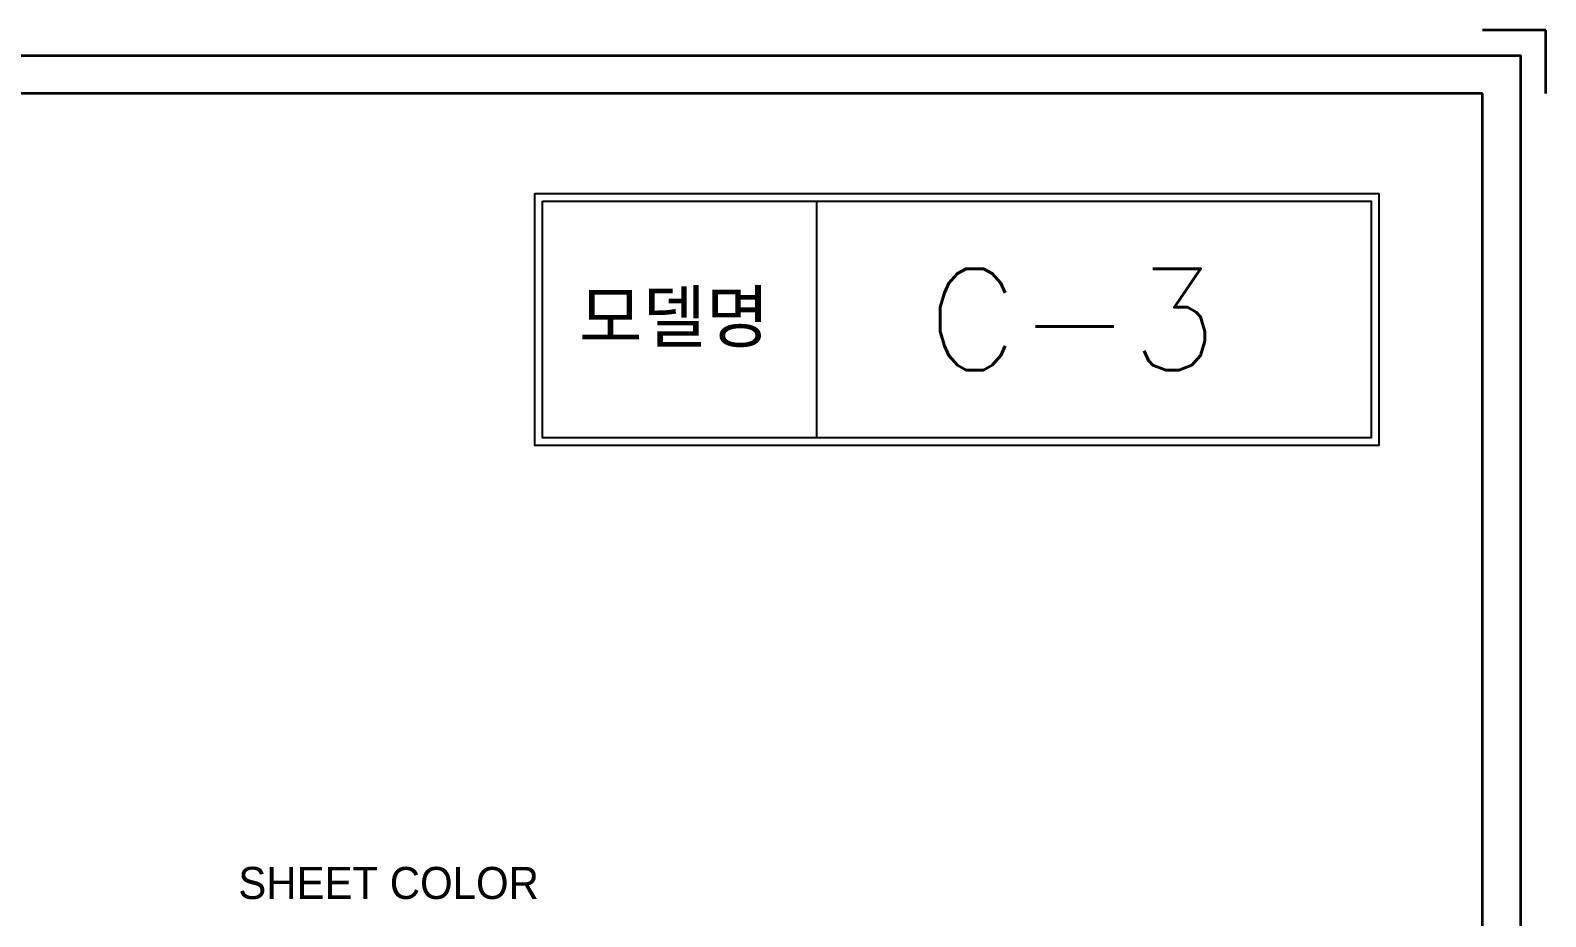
# Model space of a CAD drawing. Header units: millimetres. Extents: x 150937 to 394412, y 327166 to 584759.
# Drawn here: x 181574 to 187565, y 453782 to 457286 of the extents above; entities that cross this region are included whole.
import ezdxf

# ---------------------------------------------------------------- set-up
doc = ezdxf.new("R2010")
doc.units = ezdxf.units.MM
for name, color, linetype, lineweight in [('2문자(명칭)', 7, 'Continuous', 20), ('4윤곽선', 5, 'Continuous', 70), ('5치수해치', 7, 'Continuous', 25)]:
    doc.layers.add(name, color=color, linetype=linetype, lineweight=lineweight)
doc.styles.add('ROMANS', font='romans.shx')
doc.styles.get("Standard").update_dxf_attribs({"font": 'arial.ttf'})

# ---------------------------------------------------------------- blocks, each defined once
blk = doc.blocks.new('c3 base')
at = {"layer": '4윤곽선', "lineweight": 35}
for p, q in [((31500, 22275), (31125, 22275)), ((31500, 22275), (31125, 22275)), ((31500, 21900), (31500, 22275)), ((31500, 21900), (31500, 22275)), ((31500, 21900), (31500, 22275)), ((31500, 21900), (31500, 22275)), ((31125, 21900), (375, 21900)), ((31125, 375), (31125, 21900))]:
    blk.add_line(p, q, dxfattribs=at)
blk.add_lwpolyline([(31350, 150), (150, 150), (150, 22125), (31350, 22125)], close=True, dxfattribs=at)
at = {"layer": '5치수해치'}
blk.add_line((27178.517, 21262.839), (27178.517, 19860.652), dxfattribs=at)
at = {"layer": '5치수해치', "linetype": 'ByBlock'}
for points in [[(25510.244, 21307.839), (30511.09, 21307.839), (30511.09, 19815.652), (25510.244, 19815.652)], [(25555.244, 21262.839), (30466.09, 21262.839), (30466.09, 19860.652), (25555.244, 19860.652)]]:
    blk.add_lwpolyline(points, close=True, dxfattribs=at)
at = {"insert": (23751.974, 17317.722), "char_height": 190, "attachment_point": 1}
blk.add_mtext_dynamic_manual_height_columns('{\\fGulim|b0|i0|c129|p50;SHEET COLOR}', width=2685.01895, gutter_width=12.5, heights=[0], dxfattribs=at)
at = {"layer": '2문자(명칭)', "linetype": 'ByBlock', "attachment_point": 5, "style": 'ROMANS'}
for s, insert, char_height in [('C-3', (28695.748, 20562.174), 600), ('{\\fGulim|b0|i0|c129|p50;모델명}', (26335.562, 20562.174), 300)]:
    blk.add_mtext_dynamic_manual_height_columns(s, width=2519.91618, gutter_width=18.75, heights=[701.308], dxfattribs=dict(at, insert=insert, char_height=char_height))
blk = doc.blocks.new('c-3 base')
at = {"xscale": 0.6671428571428571, "yscale": 0.6671428571428571, "zscale": 0.6671428571428571}
blk.add_blockref('c3 base', (0, 0), dxfattribs=at)

msp = doc.modelspace()

# ---------------------------------------------------------------- block references
msp.add_blockref('c-3 base', (166550.366, 442425.731))

doc.saveas('drawing.dxf')
